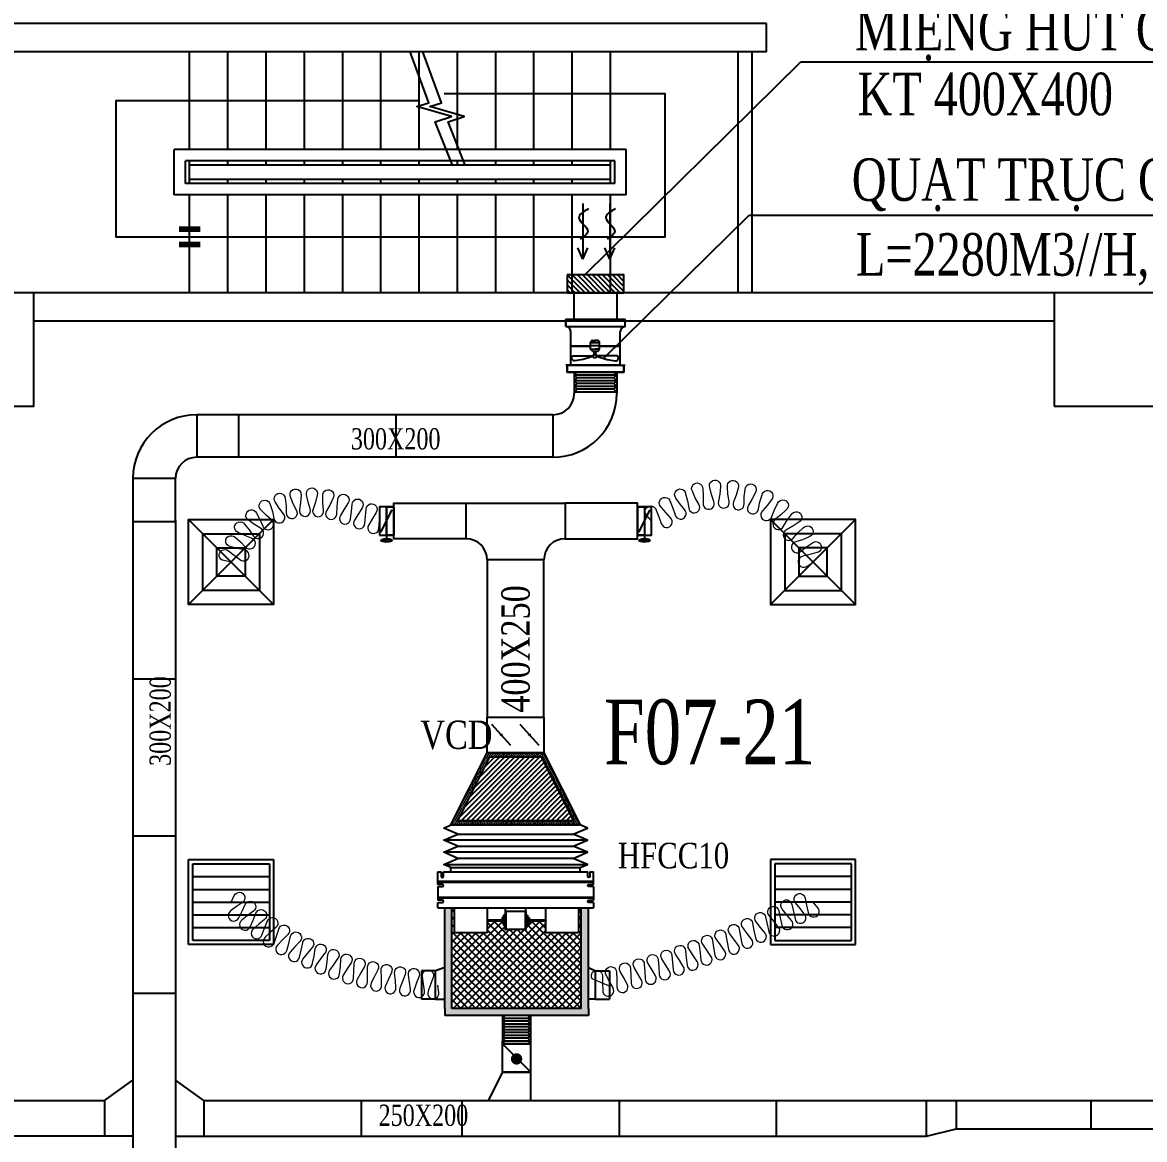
# Model space of a CAD drawing. Header units: metres. Extents: x 352651 to 1421851, y -87441 to -24441.
# Drawn here: x 917302 to 925221, y -40435 to -32552 of the extents above; entities that cross this region are included whole.
import ezdxf
from ezdxf.enums import TextEntityAlignment as Align

# ---------------------------------------------------------------- set-up
doc = ezdxf.new("R2010")
doc.units = ezdxf.units.M
doc.header["$LTSCALE"] = 300
doc.header["$MEASUREMENT"] = 0
for name, color, linetype in [('100', 2, 'CONTINUOUS'), ('bat noi mem', 4, 'CONTINUOUS'), ('CUAGIO', 2, 'CONTINUOUS'), ('dien', 2, 'CONTINUOUS'), ('HATCH', 145, 'CONTINUOUS'), ('KT', 1, 'CONTINUOUS'), ('THAY', 9, 'CONTINUOUS'), ('thiet bi', 11, 'CONTINUOUS'), ('TUONG', 7, 'CONTINUOUS'), ('vach', 6, 'CONTINUOUS')]:
    doc.layers.add(name, color=color, linetype=linetype)
doc.layers.add('noi mem', color=5, linetype='BATTING', lineweight=0)
doc.styles.add('20', font='vntimeh.shx', dxfattribs={"width": 0.75, "bigfont": 'vns.shx'})
doc.styles.add('PHU', font='vntimeh.shx', dxfattribs={"width": 0.8})
doc.styles.add('ROMANS', font='romans.shx', dxfattribs={"width": 0.75, "bigfont": 'romancvn.shx'})
doc.styles.add('VNCC-RMD', font='vntimeh.shx', dxfattribs={"width": 0.75, "height": 300, "bigfont": 'vns.shx'})
doc.linetypes.add('BATTING', pattern='A,0.0001,-0.1,[134,ltypeshp.shx,S=0.1,R=0,X=-0.1,Y=0],-0.2,[134,ltypeshp.shx,S=0.1,R=180,X=0.1,Y=0],-0.1', length=0.4001)

# ---------------------------------------------------------------- blocks, each defined once
blk = doc.blocks.new('cot1')
at = {"layer": 'vach'}
blk.add_lwpolyline([(-400, -400), (400, -400), (400, 400), (-400, 400)], close=True, dxfattribs=at)
blk = doc.blocks.new('SAD')
at = {"layer": 'CUAGIO', "color": 8}
for p, q in [((-300, -300), (300, 300)), ((300, -300), (-300, 300))]:
    blk.add_line(p, q, dxfattribs=at)
at = {"layer": 'CUAGIO'}
blk.add_lwpolyline([(300, -300), (300, 300), (-300, 300), (-300, -300)], close=True, dxfattribs=at)
at = {"layer": 'CUAGIO', "color": 8}
for points in [[(200, -200), (200, 200), (-200, 200), (-200, -200)], [(100, -100), (100, 100), (-100, 100), (-100, -100)]]:
    blk.add_lwpolyline(points, close=True, dxfattribs=at)
blk = doc.blocks.new('SAG')
at = {"layer": 'CUAGIO'}
for p, q in [((-300, 300), (-300, -300)), ((300, 300), (-300, 300)), ((300, -300), (300, 300)), ((-300, -300), (300, -300))]:
    blk.add_line(p, q, dxfattribs=at)
at = {"layer": 'CUAGIO', "color": 8}
for p, q in [((-270, 270), (-270, -270)), ((270, 270), (-270, 270)), ((-180, -270), (-180, 270)), ((-90, -270), (-90, 270)), ((0, -270), (0, 270)), ((90, -270), (90, 270)), ((180, -270), (180, 270)), ((270, -270), (270, 270)), ((-270, -270), (270, -270))]:
    blk.add_line(p, q, dxfattribs=at)
blk = doc.blocks.new('1-van gio D200')
at = {"layer": 'CUAGIO'}
h = blk.add_hatch(dxfattribs=at)
h.set_pattern_fill('ANSI31', color=256, scale=100, style=0)
edge = h.paths.add_edge_path()
edge.add_ellipse((486127, -58494), major_axis=(-38.1, 0), ratio=0.310482, start_angle=0, end_angle=360, ccw=False)
for p, q in [((486167, -58437.3), (486087.1, -58277.5)), ((486127, -58257.4), (486127, -58494))]:
    blk.add_line(p, q, dxfattribs=at)
at = {"layer": 'CUAGIO', "const_width": 3}
for points in [[(486127, -58457.4), (486177, -58457.4), (486177, -58257.4), (486077, -58257.4), (486077, -58457.4), (486127, -58457.4)], [(486167, -58437.3), (486087.1, -58277.5)], [(486127, -58257.4), (486127, -58494)]]:
    blk.add_lwpolyline(points, dxfattribs=at)
at = {"layer": 'CUAGIO'}
blk.add_lwpolyline([(486177, -58457.4), (486077, -58457.4), (486077, -58257.4), (486177, -58257.4)], close=True, dxfattribs=at)
at = {"layer": 'CUAGIO', "const_width": 5.35}
blk.add_lwpolyline([(486130.7, -58357.4, -1), (486123.3, -58357.4, -1)], format="xyb", close=True, dxfattribs=at)
at = {"layer": 'CUAGIO', "extrusion": (0, 0, -1)}
blk.add_ellipse((486127, -58494), major_axis=(-38.1, 0), ratio=0.310482, start_param=-1.570796, end_param=4.712389, dxfattribs=at)
blk = doc.blocks.new('bac noi mem')
at = {"layer": 'bat noi mem'}
for p, q in [((493886.7, -64673), (493866.7, -64693)), ((494066.7, -64693), (493866.7, -64693)), ((493866.7, -64693), (493886.7, -64713)), ((494046.7, -64673), (493886.7, -64673)), ((494046.7, -64673), (494066.7, -64693)), ((494066.7, -64693), (494046.7, -64713)), ((493886.7, -64713), (493866.7, -64733)), ((494066.7, -64733), (493866.7, -64733)), ((493866.7, -64733), (493886.7, -64753)), ((493886.7, -64753), (493866.7, -64773)), ((494066.7, -64773), (493866.7, -64773)), ((493866.7, -64773), (493886.7, -64793)), ((494046.7, -64713), (493886.7, -64713)), ((494046.7, -64753), (493886.7, -64753)), ((494046.7, -64713), (494066.7, -64733)), ((494066.7, -64733), (494046.7, -64753)), ((494046.7, -64753), (494066.7, -64773)), ((494066.7, -64773), (494046.7, -64793)), ((493886.7, -64793), (493866.7, -64813)), ((494066.7, -64813), (493866.7, -64813)), ((493866.7, -64813), (493886.7, -64833)), ((493886.7, -64833), (493866.7, -64853)), ((494066.7, -64853), (493866.7, -64853)), ((493866.7, -64853), (493886.7, -64873)), ((494046.7, -64793), (493886.7, -64793)), ((494046.7, -64833), (493886.7, -64833)), ((494046.7, -64793), (494066.7, -64813)), ((494066.7, -64813), (494046.7, -64833)), ((494046.7, -64833), (494066.7, -64853)), ((494066.7, -64853), (494046.7, -64873)), ((494046.7, -64873), (493886.7, -64873))]:
    blk.add_line(p, q, dxfattribs=at)
blk = doc.blocks.new('Quat thong gio 2')
at = {"layer": 'CUAGIO', "color": 2}
for p, q in [((604438.8, -54339.3), (604438.8, -54304.3)), ((604710.8, -54304.3), (604710.8, -54724.3)), ((604710.8, -54304.3), (604710.8, -54304.3)), ((604438.8, -54689.3), (604438.8, -54339.3)), ((604438.8, -54339.3), (604675.8, -54339.3)), ((604503.8, -54351.8), (604503.8, -54498.8)), ((604573.5, -54339.3), (604573.5, -54478.5)), ((604576, -54339.3), (604576, -54478.5)), ((604534.7, -54494.4), (604551.2, -54479.1)), ((604551.2, -54479.1), (604551.2, -54511)), ((604551.2, -54479.1), (604597.9, -54479.1)), ((604574.8, -54542.8), (604574.8, -54479.1)), ((604597.9, -54479.1), (604597.9, -54542.8)), ((604493.1, -54498.8), (604493.1, -54511)), ((604493.1, -54498.8), (604511.6, -54498.8)), ((604493.1, -54523.2), (604493.1, -54511)), ((604493.1, -54523.2), (604511.6, -54523.2)), ((604503.8, -54485.7), (604497.1, -54485.7)), ((604503.8, -54536.3), (604497.1, -54536.3)), ((604500.1, -54485.7), (604500.1, -54498.8)), ((604500.1, -54536.3), (604500.1, -54523.2)), ((604503.8, -54670.2), (604503.8, -54523.2)), ((604511.6, -54498.8), (604511.6, -54511)), ((604511.6, -54505.6), (604534.7, -54505.6)), ((604511.6, -54523.2), (604511.6, -54511)), ((604511.6, -54516.4), (604534.7, -54516.4)), ((604534.7, -54494.4), (604534.7, -54511)), ((604534.7, -54527.6), (604534.7, -54511)), ((604534.7, -54527.6), (604551.2, -54542.8)), ((604551.2, -54542.8), (604551.2, -54511)), ((604551.2, -54542.8), (604597.9, -54542.8)), ((604573.5, -54543.5), (604573.5, -54689.3)), ((604576, -54543.5), (604576, -54689.3)), ((604612.9, -54494.1), (604612.9, -54511)), ((604612.9, -54527.8), (604612.9, -54511)), ((604438.8, -54689.3), (604675.8, -54689.3)), ((604438.8, -54689.3), (604438.8, -54724.3)), ((604710.8, -54724.3), (604710.8, -54724.3))]:
    blk.add_line(p, q, dxfattribs=at)
at = {"layer": 'CUAGIO', "color": 2, "const_width": 1}
for points in [[(604438.8, -54304.3), (604438.8, -54339.3)], [(604438.8, -54724.3), (604438.8, -54689.3)]]:
    blk.add_lwpolyline(points, dxfattribs=at)
for points in [[(604710.8, -54304.3), (604710.8, -54304.3, -0.414214), (604675.8, -54339.3), (604438.8, -54339.3)], [(604710.8, -54724.3), (604710.8, -54724.3, 0.414214), (604675.8, -54689.3), (604438.8, -54689.3)]]:
    blk.add_lwpolyline(points, format="xyb", dxfattribs=at)
at = {"layer": 'CUAGIO', "color": 2}
for points in [[(604497.1, -54485.7, -0.067078), (604469.4, -54367, -0.673836), (604503.8, -54351.8)], [(604497.1, -54536.3, 0.067078), (604469.4, -54655, 0.673836), (604503.8, -54670.2)]]:
    blk.add_lwpolyline(points, format="xyb", dxfattribs=at)
for centre, radius, start, end in [((604675.8, -54304.3), 35, 270, 0), ((604574.8, -54477.6), 1.5, 213.55731, 326.44269), ((604597.9, -54494.1), 15, 0, 90), ((604574.8, -54544.3), 1.5, 33.55731, 146.44269), ((604597.9, -54527.8), 15, 270, 0), ((604675.8, -54724.3), 35, 0, 90)]:
    blk.add_arc(centre, radius, start, end, dxfattribs=at)

msp = doc.modelspace()

# ---------------------------------------------------------------- hatches: boundary and pattern name
at = {"layer": 'CUAGIO'}
h = msp.add_hatch(dxfattribs=at)
h.set_pattern_fill('DOTS', color=256, scale=200, style=0)
h.set_pattern_definition([(0, (85841.88, -151738.956), (6.25, 12.5), [0, -12.5])])
h.paths.add_polyline_path([(920982.1, -37705), (920782.1, -37705), (920782.1, -37735), (920963.7, -37735), (921085.7, -37977.1), (921119.3, -37977.1)])
h.paths.add_polyline_path([(921119.3, -37977.1), (921085.7, -37977.1), (921190.4, -38185), (920782.1, -38185), (920782.1, -38215), (921239.1, -38215)])
h.paths.add_polyline_path([(920782.1, -38185), (920373.9, -38185), (920478.6, -37977.1), (920445, -37977.1), (920325.1, -38215), (920782.1, -38215)])
h.paths.add_polyline_path([(920600.6, -37735), (920782.1, -37735), (920782.1, -37705), (920582.1, -37705), (920445, -37977.1), (920478.6, -37977.1)])
h = msp.add_hatch(dxfattribs=at)
h.set_pattern_fill('ANSI31', color=256, scale=200, style=0)
h.set_pattern_definition([(45, (85841.88, -151738.956), (-17.6776695, 17.6776695), [])])
h.paths.add_polyline_path([(921085.7, -37977.1), (920782.1, -37977.1), (920782.1, -38185), (921190.4, -38185)])
h.paths.add_polyline_path([(920963.7, -37735), (920782.1, -37735), (920782.1, -37977.1), (921085.7, -37977.1)])
h.paths.add_polyline_path([(920782.1, -37735), (920600.6, -37735), (920478.6, -37977.1), (920782.1, -37977.1)])
h.paths.add_polyline_path([(920782.1, -37977.1), (920478.6, -37977.1), (920373.9, -38185), (920782.1, -38185)])
h = msp.add_hatch(dxfattribs=at)
h.set_pattern_fill('DOTS', color=2, scale=200, style=0)
h.set_pattern_definition([(0, (347677.114, 18031.954), (6.25, 12.5), [0, -12.5])])
h.paths.add_polyline_path([(921246.1, -39510.5), (920332.5, -39510.5), (920332.5, -38800.5), (920282.5, -38800.5), (920282.5, -39510.5), (920282.5, -39560.5), (921296.1, -39560.5), (921296.1, -39510.5), (921296.1, -38800.5), (921246.1, -38800.5)])
at = {"layer": 'CUAGIO', "ltscale": 1.5}
h = msp.add_hatch(dxfattribs=at)
h.set_pattern_fill('ANSI37', color=9, scale=300, style=0)
h.set_pattern_definition([(45, (458503.714, -450.908), (-26.5165043, 26.5165043), []), (135, (458503.714, -450.908), (-26.5165043, -26.5165043), [])])
h.paths.add_polyline_path([(921246.1, -39510.5), (921246.1, -38800.5), (921227, -38800.5), (921227, -38975.5), (920996.8, -38975.5), (920996.8, -38892.6), (920877.1, -38892.6), (920877.1, -38908.2), (920866.6, -38908.2), (920866.6, -38924), (920856.7, -38924), (920856.7, -38949, -1), (920850.2, -38951.1), (920714, -38951.1, -1), (920707.6, -38949), (920707.6, -38924), (920697.7, -38924), (920697.7, -38908.2), (920687.1, -38908.2), (920687.1, -38892.6), (920581.9, -38892.6), (920581.9, -38975.5), (920351.7, -38975.5), (920351.7, -38800.5), (920332.5, -38800.5), (920332.5, -39510.5)])
at = {"layer": 'dien'}
h = msp.add_hatch(dxfattribs=at)
h.set_pattern_fill('ANSI31', color=256, scale=200, angle=90, style=0)
h.set_pattern_definition([(135, (929865.557, -794246.808), (-17.6776695, -17.6776695), [])])
h.paths.add_polyline_path([(921147.1, -34333.6), (921147.1, -34459.6), (921547.1, -34459.6), (921547.1, -34333.6)])

# ---------------------------------------------------------------- linework, layer by layer
at = {"layer": '100', "color": 3}
for p, q in [((921271, -34333.6), (922792.4, -32831.9)), ((921406.1, -34921), (922429.6, -33912.1)), ((922429.6, -33912.1), (927560, -33912.1))]:
    msp.add_line(p, q, dxfattribs=at)
at = {"layer": 'bat noi mem'}
for p, q in [((921216.5, -35020.2), (921196.5, -35040.2)), ((921496.1, -35040.2), (921196.5, -35040.2)), ((921196.5, -35040.2), (921216.5, -35060.2)), ((921216.5, -35060.2), (921196.5, -35080.2)), ((921476.1, -35020.2), (921216.5, -35020.2)), ((921476.1, -35060.2), (921216.5, -35060.2)), ((921476.1, -35020.2), (921496.1, -35040.2)), ((921496.1, -35040.2), (921476.1, -35060.2)), ((921476.1, -35060.2), (921496.1, -35080.2)), ((921496.1, -35080.2), (921196.5, -35080.2)), ((921196.5, -35080.2), (921216.5, -35100.2)), ((921216.5, -35100.2), (921196.5, -35120.2)), ((921496.1, -35120.2), (921196.5, -35120.2)), ((921196.5, -35120.2), (921216.5, -35140.2)), ((921216.5, -35140.2), (921196.5, -35160.2)), ((921476.1, -35100.2), (921216.5, -35100.2)), ((921476.1, -35140.2), (921216.5, -35140.2)), ((921496.1, -35080.2), (921476.1, -35100.2)), ((921476.1, -35100.2), (921496.1, -35120.2)), ((921496.1, -35120.2), (921476.1, -35140.2)), ((921476.1, -35140.2), (921496.1, -35160.2)), ((921496.1, -35160.2), (921196.5, -35160.2)), ((921239.1, -38215), (920325.1, -38215)), ((921289.1, -38322.2), (920275.1, -38322.2)), ((920375.1, -38279.3), (921189.1, -38279.3)), ((920375.1, -38365), (921189.1, -38365)), ((921289.1, -38407.9), (920275.1, -38407.9)), ((921189.1, -38450.8), (920375.1, -38450.8)), ((920275.1, -38493.6), (921289.1, -38493.6))]:
    msp.add_line(p, q, dxfattribs=at)
for points in [[(920325.1, -38515), (920275.1, -38493.6), (920375.1, -38450.8), (920275.1, -38407.9), (920375.1, -38365), (920275.1, -38322.2), (920375.1, -38279.3), (920275.1, -38236.5), (920325.1, -38215)], [(921239.1, -38515), (921289.1, -38493.6), (921189.1, -38450.8), (921289.1, -38407.9), (921189.1, -38365), (921289.1, -38322.2), (921189.1, -38279.3), (921289.1, -38236.5), (921239.1, -38215)]]:
    msp.add_lwpolyline(points, dxfattribs=at)
at = {"layer": 'CUAGIO', "color": 3}
msp.add_line((927530, -32831.9), (922792.4, -32831.9), dxfattribs=at)
at = {"layer": 'CUAGIO', "color": 6, "ltscale": 100}
for p, q in [((921257.1, -33828.6), (921257.1, -34223.6)), ((921447.1, -33828.6), (921447.1, -34223.6)), ((921257.1, -34223.6), (921222.3, -34142.2)), ((921257.1, -34223.6), (921291.8, -34142.2)), ((921447.1, -34223.6), (921412.3, -34142.2)), ((921447.1, -34223.6), (921481.8, -34142.2))]:
    msp.add_line(p, q, dxfattribs=at)
at = {"layer": 'CUAGIO'}
for p, q in [((921136.1, -34698.2), (921136.1, -34648.2)), ((921146.1, -34648.2), (921546.1, -34648.2)), ((921556.1, -34698.2), (921556.1, -34648.2)), ((921146.1, -35020.2), (921146.1, -34970.2)), ((921146.1, -34970.2), (921146.1, -35020.2)), ((921546.1, -35020.2), (921546.1, -34970.2)), ((921546.1, -35020.2), (921546.1, -34970.2)), ((921146.1, -35020.2), (921546.1, -35020.2)), ((921496.1, -35020.2), (921196.1, -35020.2)), ((921196.1, -35020.2), (921196.1, -35170.2)), ((921496.1, -35020.2), (921196.1, -35020.2)), ((921496.1, -35020.2), (921496.1, -35170.2)), ((921046.1, -35320.2), (918531.8, -35320.2)), ((918532.1, -35320.2), (918532.1, -35620.2)), ((918826.1, -35320.2), (918826.1, -35620.2)), ((919936.1, -35320.2), (919936.1, -35620.2)), ((921046.1, -35320.2), (921046.1, -35620.2)), ((921046.1, -35620.2), (918532, -35620.2)), ((918082.1, -36072.7), (918082.1, -47924.6)), ((918082.1, -36072.7), (918382.1, -36072.7)), ((918382.1, -36067.2), (918382.1, -47924.6)), ((920982.1, -36345), (920582.1, -36345)), ((918082.1, -37182.7), (918382.1, -37182.7)), ((920749.1, -37654.3), (920615.2, -37505.8)), ((920949.1, -37654.3), (920815.2, -37505.8)), ((918082.1, -38292.7), (918382.1, -38292.7)), ((920282.5, -39510.5), (920282.5, -38800.5)), ((920332.5, -38800.5), (920332.5, -38800.5)), ((920332.5, -39510.5), (920332.5, -38800.5)), ((921246.1, -38800.5), (921246.1, -38800.5)), ((921246.1, -39510.5), (921246.1, -38800.5)), ((921296.1, -39510.5), (921296.1, -38800.5)), ((920218.1, -39245.2), (920118.4, -39245.2)), ((920118.4, -39245.2), (920118.4, -39445.2)), ((920218.1, -39445.2), (920218.1, -39245.2)), ((921346.1, -39445.2), (921346.1, -39245.2)), ((921346.1, -39245.2), (921445.8, -39245.2)), ((921445.8, -39245.2), (921445.8, -39445.2)), ((918082.1, -39402.7), (918382.1, -39402.7)), ((920218.1, -39445.2), (920118.4, -39445.2)), ((921346.1, -39445.2), (921445.8, -39445.2)), ((921296.1, -39560.5), (920282.5, -39560.5)), ((920689.3, -39960.5), (920689.3, -39740.6)), ((920889.3, -40160.5), (920889.3, -39740.6)), ((920889.3, -39760.5), (920689.3, -39760.5)), ((920689.3, -39760.5), (920889.3, -39960.5)), ((920689.3, -39960.5), (920589.3, -40160.5)), ((920689.3, -39960.5), (920889.3, -39960.5)), ((920889.3, -39960.5), (920689.3, -39960.5)), ((917882.1, -40160.3), (918082.1, -40014.9)), ((918582.1, -40160.3), (918382.1, -40014.9)), ((916044.6, -40160.3), (917882.1, -40160.3)), ((917882.1, -40160.3), (917882.1, -40410.3)), ((918582, -40160.3), (928779.6, -40160.3)), ((918582, -40160.3), (918582, -40410.3)), ((919692, -40160.3), (919692, -40410.3)), ((920402, -40160.3), (920402, -40410.3)), ((921512, -40160.3), (921512, -40410.3)), ((922622, -40160.3), (922622, -40410.3)), ((923680.8, -40410.3), (923680.8, -40160.3)), ((923890.8, -40160.3), (923890.8, -40360.3)), ((924842, -40160.3), (924842, -40360.3)), ((923680.8, -40410.3), (923890.8, -40360.3)), ((923890.8, -40360.3), (928779.6, -40360.3)), ((918082.1, -40410.3), (911222.1, -40410.3)), ((918382.1, -40410.3), (923680.8, -40410.3))]:
    msp.add_line(p, q, dxfattribs=at)
at = {"layer": 'CUAGIO', "color": 2}
for p, q in [((921196.1, -34648.2), (921496.1, -34648.2)), ((921496.1, -35020.2), (921196.1, -35020.2)), ((920582.1, -36345), (920582.1, -37455)), ((920982.1, -37455), (920982.1, -36345)), ((920282.5, -39510.5), (920282.5, -39560.5)), ((921246.1, -39510.5), (920332.5, -39510.5)), ((921296.1, -39510.5), (921296.1, -39560.5))]:
    msp.add_line(p, q, dxfattribs=at)
at = {"layer": 'CUAGIO', "ltscale": 1.5}
msp.add_line((920432.1, -35945), (921132.1, -35945), dxfattribs=at)
at = {"layer": 'CUAGIO'}
for points in [[(921496.1, -34648.2), (921196.1, -34648.2), (921196.1, -34459.6), (921496.1, -34459.6)], [(918382.1, -35770.2), (918082.1, -35770.2), (918082.1, -36072.7), (918382.1, -36072.7)], [(920432.1, -36195), (919922.1, -36195), (919922.1, -35945), (920432.1, -35945)], [(921132.1, -36195), (921642.1, -36195), (921642.1, -35945), (921132.1, -35945)], [(919872.1, -35970), (919922.1, -35970), (919922.1, -36170), (919872.1, -36170)], [(921642.1, -35970), (921692.1, -35970), (921692.1, -36170), (921642.1, -36170)], [(920582.1, -37455), (920982.1, -37455), (920982.1, -37705), (920582.1, -37705)], [(921239.1, -38215), (920325.1, -38215), (920582.1, -37705), (920982.1, -37705)], [(921190.4, -38185), (920373.9, -38185), (920600.6, -37735), (920963.7, -37735)], [(920689.3, -39760.5), (920889.3, -39760.5), (920889.3, -39560.5), (920689.3, -39560.5)]]:
    msp.add_lwpolyline(points, close=True, dxfattribs=at)
at = {"layer": 'CUAGIO', "color": 2}
for points in [[(921136.1, -34698.2), (921556.1, -34698.2), (921556.1, -34648.2), (921136.1, -34648.2)], [(921146.1, -34970.2), (921546.1, -34970.2), (921546.1, -35020.2), (921146.1, -35020.2)]]:
    msp.add_lwpolyline(points, close=True, dxfattribs=at)
at = {"layer": 'CUAGIO'}
for points, const_width in [([(920677.1, -37580, 1), (920687.1, -37580, 1)], 10), ([(920877.1, -37580, 1), (920887.1, -37580, 1)], 10), ([(920769.3, -39866, 1), (920809.3, -39866, 1)], 40)]:
    msp.add_lwpolyline(points, format="xyb", close=True, dxfattribs=dict(at, const_width=const_width))
for points in [[(920282.5, -39220), (920218.1, -39245.2)], [(921296.1, -39220), (921346.1, -39245.2)], [(920218.1, -39445.2), (920268.1, -39445.2)], [(920232.5, -39445.2), (920282.5, -39445.2)], [(921346.1, -39445.2), (921296.1, -39445.2)]]:
    msp.add_lwpolyline(points, dxfattribs=at)
for centre, radius, start, end in [((921046.1, -35170.2), 150, 270, 0), ((921046.1, -35170.2), 450, 270, 0), ((918532.1, -35770.2), 450, 90, 180), ((918532.1, -35770.2), 150, 90, 180), ((920432.1, -36345), 150, 0, 90), ((921132.1, -36345), 150, 90, 180)]:
    msp.add_arc(centre, radius, start, end, dxfattribs=at)
at = {"layer": 'CUAGIO', "color": 9, "ltscale": 100}
for points in [[(921297.1, -33866.6), (921229.6, -33932.1), (921291.6, -34024.6), (921237.6, -34080.6)], [(921487.1, -33866.6), (921419.6, -33932.1), (921481.6, -34024.6), (921427.6, -34080.6)]]:
    msp.add_spline(points, degree=3, dxfattribs=at)
at = {"layer": 'dien'}
msp.add_lwpolyline([(921147.1, -34333.6), (921147.1, -34459.6), (921547.1, -34459.6), (921547.1, -34333.6)], close=True, dxfattribs=at)
at = {"layer": 'HATCH'}
msp.add_lwpolyline([(920102.1, -33104.6), (917961.2, -33104.6), (917961.2, -34064.6), (918482.1, -34064.6), (921836.6, -34064.6), (921836.6, -33054.6), (920372.1, -33054.6), (920278.7, -33054.6)], dxfattribs=at)
at = {"layer": 'HATCH', "const_width": 40}
for points in [[(918407.1, -34009.6), (918557.1, -34009.6)], [(918407.1, -34119.6), (918557.1, -34119.6)]]:
    msp.add_lwpolyline(points, dxfattribs=at)
at = {"layer": 'noi mem', "linetype": 'ByBlock', "ltscale": 1.5}
for points in [[(921742.1, -36070), (921709.1, -36031.6, -1.333333), (921773.3, -35992.8), (921792, -36039.9), (921810.7, -36087, 1.333333), (921874.9, -36048.2), (921841.9, -36009.7), (921808.8, -35971.3, -1.333333), (921873, -35932.4), (921891.7, -35979.5), (921908.7, -36026.7, 1.333333), (921974, -35989.9), (921942.5, -35951), (921914, -35908.3, -1.333333), (921982.3, -35877.3), (921995.6, -35926.9), (922004, -35976.2, 1.333333), (922074.8, -35951.4), (922050.6, -35907.6), (922030, -35860.6, -1.333333), (922102.7, -35842.1), (922107, -35893.3), (922106.6, -35943.4, 1.333333), (922180.7, -35931.4), (922164.6, -35884), (922152.6, -35834.1, -1.333333), (922227.4, -35828.7), (922222.7, -35879.9), (922213.5, -35929.1, 1.333333), (922288.5, -35930.3), (922280.9, -35880.8), (922278, -35829.6, -1.333333), (922352.5, -35837.5), (922338.9, -35887), (922321.1, -35933.8, 1.333333), (922394.7, -35948.3), (922396, -35898.2), (922402.1, -35847.3, -1.333333), (922474.2, -35868.2), (922452, -35914.5), (922426.3, -35957.4, 1.333333), (922496.2, -35984.6), (922506.3, -35935.6), (922521.3, -35886.5, -1.333333), (922588.5, -35919.8), (922558.5, -35961.5), (922525.6, -35999.2, 1.333333), (922589.7, -36038.3), (922608.2, -35991.8), (922631.6, -35946.1, -1.333333), (922691.9, -35990.7), (922655.1, -36026.5), (922616.1, -36057.9, 1.333333), (922672.2, -36107.6), (922698.7, -36065.1), (922729.7, -36024.3, -1.333333), (922781.2, -36078.8), (922738.7, -36107.5), (922694.8, -36131.5, 1.333333), (922741.2, -36190.4), (922774.8, -36153.2), (922812.6, -36118.4, -1.333333), (922853.7, -36181.2), (922806.7, -36201.9), (922759.3, -36217.8, 1.333333), (922794.6, -36284), (922834.2, -36253.3), (922876.4, -36225, -1.333333), (922907.4, -36293.3), (922858.3, -36306.4), (922809.2, -36319.2, 1.333333), (922839.9, -36387.7), (922882.1, -36359.6)], [(918774.5, -36359.6), (918724.3, -36349.2, -1.333333), (918755.2, -36280.9), (918796.1, -36311.8), (918837, -36342.7, 1.333333), (918868, -36274.3), (918817.8, -36264), (918767.7, -36250.6, -1.333333), (918802.3, -36184.1), (918842, -36217.5), (918877.4, -36253.7, 1.333333), (918918.1, -36190.7), (918870.5, -36173.4), (918823.7, -36151, -1.333333), (918870, -36092), (918902.9, -36132.1), (918930.9, -36174.3, 1.333333), (918982.5, -36119.9), (918938.9, -36094.1), (918897.1, -36063.4, -1.333333), (918953.5, -36014), (918978.4, -36059.5), (918998.2, -36106.2, 1.333333), (919059, -36062.2), (919020.9, -36028.8), (918985.4, -35991, -1.333333), (919050, -35952.8), (919066, -36002.1), (919076.9, -36051.6, 1.333333), (919144.7, -36019.6), (919113.5, -35979.8), (919085.6, -35936, -1.333333), (919156.1, -35910.5), (919162.8, -35961.9), (919164.3, -36012.5, 1.333333), (919236.9, -35993.6), (919213.5, -35948.7), (919194.2, -35900.5, -1.333333), (919268.3, -35888.4), (919265.3, -35940.2), (919257.5, -35990.3, 1.333333), (919332.3, -35985.1), (919317.6, -35936.6), (919307.6, -35885.7, -1.333333), (919382.5, -35887.5), (919370.1, -35937.8), (919353.1, -35985.6, 1.333333), (919427.6, -35994.3), (919422.1, -35943.9), (919421.6, -35892.1, -1.333333), (919495, -35907.7), (919473.4, -35954.8), (919448.1, -35998.8, 1.333333), (919519.8, -36020.9), (919523.6, -35970.3), (919528.7, -35919.3, -1.333333), (919599.9, -35943), (919573.3, -35986.9), (919546.8, -36030.7, 1.333333), (919617.9, -36054.5), (919623.1, -36003.5), (919628.3, -35952.5, -1.333333), (919699.4, -35976.3), (919672.9, -36020.2), (919646.3, -36064, 1.333333), (919717.5, -36087.8), (919722.6, -36036.8), (919727.8, -35985.8, -1.333333), (919798.9, -36009.6), (919772.4, -36053.4), (919745.8, -36097.3, 1.333333), (919817, -36121), (919822.1, -36070)], [(918774.5, -38759.6), (918796.8, -38713.1, -1.333333), (918854.6, -38761), (918813.1, -38791.5), (918771.5, -38822.1, 1.333333), (918829.3, -38869.9), (918851.6, -38823.5), (918873.3, -38776.9, -1.333333), (918931.6, -38824.1), (918890.5, -38855), (918850, -38887, 1.333333), (918909.3, -38933), (918930.1, -38885.7), (918949.7, -38838.2, -1.333333), (919010, -38882.7), (918970.4, -38915.4), (918931.3, -38949.2, 1.333333), (918992.6, -38992.4), (919011.3, -38944.3), (919028.8, -38895.9, -1.333333), (919091, -38937.8), (919052.9, -38972.2), (919015.3, -39007.7, 1.333333), (919078.5, -39048.1), (919095, -38999.2), (919110.3, -38950.1, -1.333333), (919174.4, -38989.1), (919137.8, -39025.2), (919101.9, -39062.4, 1.333333), (919166.8, -39099.9), (919181.2, -39050.3), (919194.2, -39000.6, -1.333333), (919260, -39036.7), (919225.1, -39074.4), (919190.9, -39113.1, 1.333333), (919257.4, -39147.7), (919269.5, -39097.5), (919280.3, -39047.3, -1.333333), (919347.6, -39080.4), (919314.4, -39119.6), (919282, -39159.8, 1.333333), (919350, -39191.4), (919359.8, -39140.7), (919368.4, -39090, -1.333333), (919437.1, -39120.1), (919405.7, -39160.8), (919375.1, -39202.4, 1.333333), (919444.5, -39230.9), (919452, -39179.8), (919458.3, -39128.8, -1.333333), (919528.3, -39155.8), (919498.7, -39197.8), (919470, -39240.8, 1.333333), (919540.6, -39266.2), (919545.9, -39214.8), (919549.9, -39163.5, -1.333333), (919621, -39187.3), (919593.3, -39230.6), (919566.6, -39274.8, 1.333333), (919638.2, -39297), (919641.2, -39245.5), (919642.9, -39194.1, -1.333333), (919715, -39214.7), (919689.3, -39259.2), (919664.6, -39304.6, 1.333333), (919737.1, -39323.5), (919737.8, -39271.9), (919737.2, -39220.5, -1.333333), (919810.1, -39237.8), (919786.5, -39283.5), (919763.8, -39329.9, 1.333333), (919837.1, -39345.6), (919835.5, -39293.9), (919832.6, -39242.6, -1.333333), (919906.2, -39256.7), (919884.6, -39303.3), (919864.1, -39350.7, 1.333333), (919938, -39363.1), (919934, -39311.6), (919928.8, -39260.5, -1.333333), (920003.1, -39271.2), (919983.6, -39318.8), (919965.1, -39367, 1.333333), (920039.6, -39376.1), (920033.3, -39324.8), (920026, -39273.9, -1.333333), (920100.6, -39281.6), (920083.1, -39330), (920065.6, -39378.5, 1.333333), (920140.2, -39386.1), (920132.9, -39335.1), (920125.6, -39284.1, -1.333333), (920200.2, -39291.7), (920182.7, -39340.2), (920165.3, -39388.6, 1.333333), (920239.9, -39396.2), (920232.5, -39345.2)], [(921445.8, -39352.6), (921322.2, -39299.8, -1.333333), (921394.8, -39281), (921396, -39332.3), (921397.1, -39383.7, 1.333333), (921469.7, -39364.9), (921445.8, -39319.4), (921421.7, -39274.1, -1.333333), (921494.3, -39255), (921495.6, -39306.3), (921497.4, -39357.7, 1.333333), (921569.8, -39338), (921545.3, -39292.8), (921520.5, -39247.9, -1.333333), (921592.7, -39227.5), (921594.9, -39278.8), (921597.5, -39330.2, 1.333333), (921669.6, -39309.3), (921644.3, -39264.5), (921618.7, -39220, -1.333333), (921690.6, -39198.5), (921693.7, -39249.7), (921697.2, -39301, 1.333333), (921768.8, -39278.9), (921742.9, -39234.5), (921716.6, -39190.5, -1.333333), (921788, -39167.8), (921791.9, -39219), (921796.3, -39270.2, 1.333333), (921867.6, -39247), (921840.9, -39203), (921813.9, -39159.4, -1.333333), (921885, -39135.6), (921889.7, -39186.7), (921894.9, -39237.8, 1.333333), (921965.8, -39213.4), (921938.4, -39169.9), (921910.7, -39126.7, -1.333333), (921981.4, -39101.7), (921986.9, -39152.7), (921993, -39203.8, 1.333333), (922063.5, -39178.2), (922035.3, -39135.2), (922006.9, -39092.4, -1.333333), (922077.2, -39066.3), (922083.6, -39117.2), (922090.5, -39168.2, 1.333333), (922160.5, -39141.4), (922131.7, -39098.8), (922102.6, -39056.6, -1.333333), (922172.4, -39029.3), (922179.7, -39080.1), (922187.4, -39130.9, 1.333333), (922257, -39103.1), (922227.5, -39061), (922197.7, -39019.2, -1.333333), (922267, -38990.8), (922275.1, -39041.4), (922283.6, -39092.1, 1.333333), (922352.8, -39063.1), (922322.6, -39021.5), (922292.1, -38980.2, -1.333333), (922361, -38950.7), (922369.9, -39001.2), (922379.3, -39051.8, 1.333333), (922447.9, -39021.6), (922417.1, -38980.5), (922385.9, -38939.7, -1.333333), (922454.3, -38909), (922464, -38959.4), (922474.2, -39009.8, 1.333333), (922542.4, -38978.5), (922510.8, -38938), (922479, -38897.7, -1.333333), (922546.9, -38865.9), (922557.5, -38916.1), (922568.5, -38966.3, 1.333333), (922636.1, -38933.9), (922603.9, -38893.9), (922571.6, -38854, -1.333333), (922639.1, -38821.4), (922650.3, -38871.5), (922661.4, -38921.6, 1.333333), (922729, -38889), (922696.7, -38849.1), (922664.3, -38809.2, -1.333333), (922731.9, -38776.6), (922743, -38826.7), (922754.2, -38876.9, 1.333333), (922821.7, -38844.3), (922789.4, -38804.3), (922757.1, -38764.4, -1.333333), (922824.6, -38731.8), (922835.8, -38782), (922846.9, -38832.1, 1.333333), (922914.5, -38799.5), (922882.1, -38759.6)]]:
    msp.add_lwpolyline(points, format="xyb", dxfattribs=at)
at = {"layer": 'THAY'}
for p, q in [((918482.1, -33449.6), (918482.1, -32759.6)), ((918752.1, -33449.6), (918752.1, -32759.6)), ((919022.1, -33449.6), (919022.1, -32759.6)), ((919292.1, -33449.6), (919292.1, -32759.6)), ((919562.1, -33449.6), (919562.1, -32759.6)), ((919832.1, -33449.6), (919832.1, -32759.6)), ((920102.1, -33449.6), (920102.1, -32759.6)), ((920372.1, -33449.6), (920372.1, -32759.6)), ((920642.1, -33449.6), (920642.1, -32759.6)), ((920912.1, -33449.6), (920912.1, -32759.6)), ((921182.1, -33449.6), (921182.1, -32759.6)), ((921452.1, -33449.6), (921452.1, -32759.6)), ((922352.1, -34459.6), (922352.1, -32759.6)), ((922452.1, -34459.6), (922452.1, -32759.6)), ((921562.1, -33449.6), (918372.1, -33449.6)), ((918372.1, -33769.6), (918372.1, -33449.6)), ((921562.1, -33769.6), (921562.1, -33449.6)), ((921482.1, -33529.6), (918452.1, -33529.6)), ((918452.1, -33689.6), (918452.1, -33529.6)), ((918482.1, -33689.6), (918482.1, -33529.6)), ((921452.1, -33559.6), (918482.1, -33559.6)), ((918752.1, -33559.6), (918752.1, -33529.6)), ((919022.1, -33559.6), (919022.1, -33529.6)), ((919292.1, -33559.6), (919292.1, -33529.6)), ((919562.1, -33559.6), (919562.1, -33529.6)), ((919832.1, -33559.6), (919832.1, -33529.6)), ((920102.1, -33559.6), (920102.1, -33529.6)), ((920372.1, -33559.6), (920372.1, -33529.6)), ((920642.1, -33559.6), (920642.1, -33529.6)), ((920912.1, -33559.6), (920912.1, -33529.6)), ((921182.1, -33559.6), (921182.1, -33529.6)), ((921452.1, -33689.6), (921452.1, -33529.6)), ((921482.1, -33689.6), (921482.1, -33529.6)), ((921482.1, -33689.6), (918452.1, -33689.6)), ((921452.1, -33659.6), (918482.1, -33659.6)), ((918752.1, -33689.6), (918752.1, -33659.6)), ((919022.1, -33689.6), (919022.1, -33659.6)), ((919292.1, -33689.6), (919292.1, -33659.6)), ((919562.1, -33689.6), (919562.1, -33659.6)), ((919832.1, -33689.6), (919832.1, -33659.6)), ((920102.1, -33689.6), (920102.1, -33659.6)), ((920372.1, -33689.6), (920372.1, -33659.6)), ((920642.1, -33689.6), (920642.1, -33659.6)), ((920912.1, -33689.6), (920912.1, -33659.6)), ((921182.1, -33689.6), (921182.1, -33659.6)), ((921562.1, -33769.6), (918372.1, -33769.6)), ((918482.1, -34459.6), (918482.1, -33769.6)), ((918752.1, -34459.6), (918752.1, -33769.6)), ((919022.1, -34459.6), (919022.1, -33769.6)), ((919292.1, -34459.6), (919292.1, -33769.6)), ((919562.1, -34459.6), (919562.1, -33769.6)), ((919832.1, -34459.6), (919832.1, -33769.6)), ((920102.1, -34459.6), (920102.1, -33769.6)), ((920372.1, -34459.6), (920372.1, -33769.6)), ((920642.1, -34459.6), (920642.1, -33769.6)), ((920912.1, -34459.6), (920912.1, -33769.6)), ((921182.1, -34459.6), (921182.1, -33769.6)), ((921452.1, -34459.6), (921452.1, -33769.6))]:
    msp.add_line(p, q, dxfattribs=at)
for points in [[(920337, -33559.6), (920215.3, -33254.2), (920330.2, -33215.9), (920086.4, -33146.1), (920170, -33118.3), (920037.3, -32759.6)], [(920427, -33559.6), (920305.3, -33254.2), (920420.2, -33215.9), (920176.4, -33146.1), (920260, -33118.3), (920127.3, -32759.6)]]:
    msp.add_lwpolyline(points, dxfattribs=at)
at = {"layer": 'thiet bi'}
for p, q in [((920233.1, -38634), (920233.1, -38546.5)), ((920233.1, -38546.5), (920257.1, -38546.5)), ((920273.1, -38546.5), (921291.1, -38546.5)), ((920325.1, -38546.5), (920325.1, -38515)), ((920325.1, -38515), (921239.1, -38515)), ((921239.1, -38546.5), (921239.1, -38515)), ((921307.1, -38546.5), (921331.1, -38546.5)), ((921331.1, -38634), (921331.1, -38546.5)), ((920233.1, -38612.5), (921331.1, -38612.5)), ((920233.1, -38617.5), (921331.1, -38617.5)), ((920233.1, -38723.5), (921331.1, -38723.5)), ((920233.1, -38728.5), (921331.1, -38728.5)), ((920233.1, -38800.5), (920233.1, -38761)), ((920233.1, -38800.5), (921331.1, -38800.5)), ((920710.8, -38822.6), (920710.8, -38800.5)), ((920853.5, -38822.6), (920853.5, -38800.5)), ((921331.1, -38761), (921331.1, -38800.5)), ((920687.1, -38867.8), (920687.1, -38908.2)), ((920697.7, -38867.8), (920687.1, -38867.8)), ((920697.7, -38852.1), (920697.7, -38924)), ((920707.6, -38852.1), (920697.7, -38852.1)), ((920714, -38825), (920714, -38951.1)), ((920850.2, -38825), (920850.2, -38951.1)), ((920856.7, -38852.1), (920866.6, -38852.1)), ((920866.6, -38852.1), (920866.6, -38924)), ((920866.6, -38867.8), (920877.1, -38867.8)), ((920877.1, -38867.8), (920877.1, -38908.2)), ((920581.9, -38883.5), (920687.1, -38883.5)), ((920581.9, -38892.6), (920687.1, -38892.6)), ((920697.7, -38908.2), (920687.1, -38908.2)), ((920707.6, -38924), (920697.7, -38924)), ((920856.7, -38924), (920866.6, -38924)), ((920866.6, -38908.2), (920877.1, -38908.2)), ((920877.1, -38883.5), (920996.8, -38883.5)), ((920877.1, -38892.6), (920996.8, -38892.6)), ((920996.8, -38883.5), (920996.8, -38892.6))]:
    msp.add_line(p, q, dxfattribs=at)
for points in [[(920257.1, -38546.5), (920257.1, -38578.5, 1), (920273.1, -38578.5), (920273.1, -38546.5)], [(921307.1, -38546.5), (921307.1, -38578.5, -1), (921291.1, -38578.5), (921291.1, -38546.5)], [(920233.1, -38650), (920265.1, -38650, 1), (920265.1, -38634), (920233.1, -38634)], [(921331.1, -38650), (921299.1, -38650, -1), (921299.1, -38634), (921331.1, -38634)], [(920233.1, -38761), (920265.1, -38761, 1), (920265.1, -38745), (920233.1, -38745)], [(921331.1, -38761), (921299.1, -38761, -1), (921299.1, -38745), (921331.1, -38745)]]:
    msp.add_lwpolyline(points, format="xyb", dxfattribs=at)
for points in [[(920233.1, -38650), (920233.1, -38745)], [(921331.1, -38650), (921331.1, -38745)]]:
    msp.add_lwpolyline(points, dxfattribs=at)
for points in [[(920581.9, -38975.5), (920351.7, -38975.5), (920351.7, -38800.5), (920581.9, -38800.5)], [(921227, -38975.5), (920996.8, -38975.5), (920996.8, -38800.5), (921227, -38800.5)], [(920707.6, -38951.1), (920856.7, -38951.1), (920856.7, -38825), (920707.6, -38825)]]:
    msp.add_lwpolyline(points, close=True, dxfattribs=at)
for centre, start, end in [((920710.8, -38826), 18.04953, 161.95047), ((920853.5, -38826), 18.04953, 161.95047), ((920710.8, -38950), 198.04953, 341.95047), ((920853.5, -38950), 198.04953, 341.95047)]:
    msp.add_arc(centre, 3.41, start, end, dxfattribs=at)
at = {"layer": 'TUONG'}
for p, q in [((922552.1, -32559.6), (916982.1, -32559.6)), ((922552.1, -32759.6), (922552.1, -32559.6)), ((922552.1, -32759.6), (916982.1, -32759.6)), ((924582.1, -34459.6), (917382.1, -34459.6)), ((924582.1, -34659.6), (917382.1, -34659.6))]:
    msp.add_line(p, q, dxfattribs=at)

# ---------------------------------------------------------------- block references
at = {"layer": 'CUAGIO', "color": 2, "rotation": 90}
msp.add_blockref('Quat thong gio 2', (866831.9, -639408.9), dxfattribs=at)
at = {"layer": 'CUAGIO', "xscale": -1}
for p in [(1405999.2, 22287.3), (1407819.2, 22287.3)]:
    msp.add_blockref('1-van gio D200', p, dxfattribs=at)
for name, p, rotation in [('SAD', (918774.5, -36359.6), 180), ('SAG', (918774.5, -38759.6), 270)]:
    msp.add_blockref(name, p, dxfattribs=dict(at, rotation=rotation))
at = {"layer": 'CUAGIO'}
for name, p, rotation in [('SAD', (922882.1, -36359.6), 180), ('SAG', (922882.1, -38759.6), 90)]:
    msp.add_blockref(name, p, dxfattribs=dict(at, rotation=rotation))
msp.add_blockref('bac noi mem', (426822.7, 25112.4), dxfattribs=at)
at = {"layer": 'vach'}
for p in [(916982.1, -34859.6), (924982.1, -34859.6)]:
    msp.add_blockref('cot1', p, dxfattribs=at)

# ---------------------------------------------------------------- texts
at = {"layer": '100', "color": 3, "style": '20', "width": 0.75}
for s, p in [('miÖng hót giã kiÓu nan', (923177, -32749.3)), ('KT 400x400', (923195.2, -33206.7))]:
    msp.add_text(s, height=300, dxfattribs=at).set_placement(p)
at = {"layer": 'CUAGIO', "color": 3, "style": 'VNCC-RMD', "width": 0.75}
for s, p in [('qu¹t trôc cÊp giã t\xad¬i', (923154.6, -33810.8)), ('l=2280m3//h, p=70kg//m2', (923184.3, -34338.8))]:
    msp.add_text(s, height=300, dxfattribs=at).set_placement(p)
at = {"layer": 'CUAGIO', "color": 2, "style": 'PHU', "width": 0.75}
for s, p in [('300x200', (919936.1, -35565.2)), ('250x200', (920131.8, -40338.5))]:
    msp.add_text(s, height=150, dxfattribs=at).set_placement(p, align=Align.CENTER)
msp.add_text('300x200', height=150, rotation=90, dxfattribs=at).set_placement((918349.1, -37481.9), align=Align.CENTER)
at = {"layer": 'CUAGIO', "color": 2, "insert": (920681.9, -37422.9), "char_height": 200, "width": 888.608, "attachment_point": 1, "rotation": 90, "style": 'PHU'}
msp.add_mtext('400x250', dxfattribs=at)
at = {"layer": 'CUAGIO', "color": 2, "attachment_point": 1, "style": 'PHU'}
for s, insert, char_height, width in [('VCD', (920109.4, -37478.5), 200, 439.881), ('hfcc10', (921503.7, -38340.9), 180, 528.56)]:
    msp.add_mtext(s, dxfattribs=dict(at, insert=insert, char_height=char_height, width=width))
at = {"layer": 'KT', "ltscale": 1.5, "insert": (921405.9, -37330.3), "char_height": 456.096, "width": 2517.297, "attachment_point": 1, "style": 'ROMANS'}
msp.add_mtext('{\\fTimes New Roman|b0|i0|c0|p18;F07-21}', dxfattribs=at)

doc.saveas('drawing.dxf')
